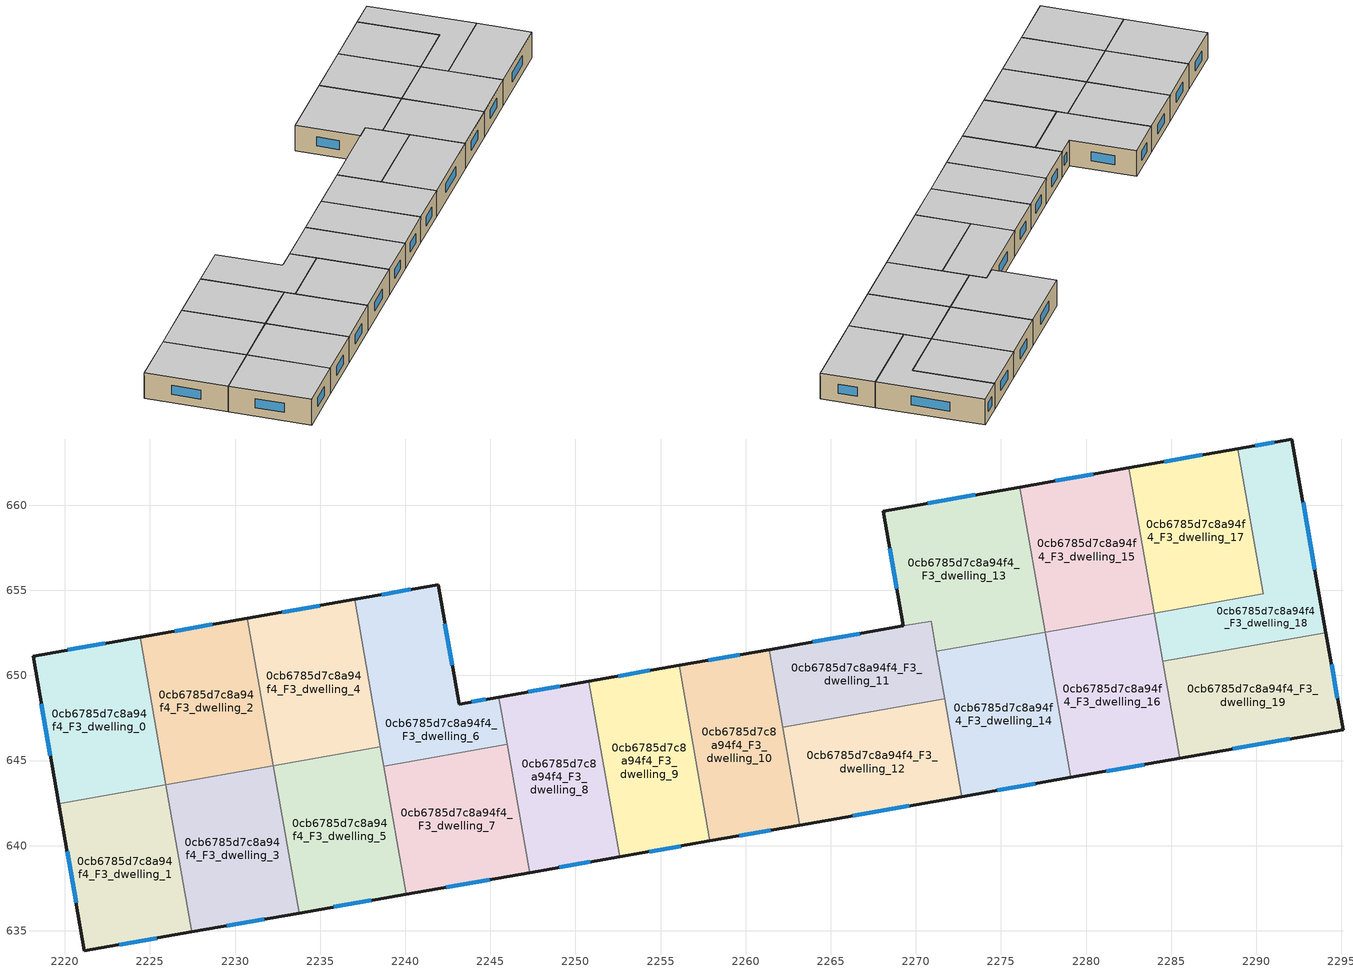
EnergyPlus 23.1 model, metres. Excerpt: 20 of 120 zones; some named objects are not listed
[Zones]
0cb6785d7c8a94f4_F3_dwelling_0
 floor to 0cb6785d7c8a94f4_F2_dwelling_0 (EU_floor_Construction): 2224.42,652.25 2225.94,643.58 2219.64,642.48 2218.13,651.14 z9
 wall outside (EU_wall_Construction): 2224.42,652.25 2218.13,651.14 2219.64,642.48 z9:12
 wall to 0cb6785d7c8a94f4_F3_dwelling_1 (EU_wall_Construction): 2219.64,642.48 2225.94,643.58 z9:12
 wall to 0cb6785d7c8a94f4_F3_dwelling_2 (EU_wall_Construction): 2225.94,643.59 2224.42,652.25 z9:12
 wall to 0cb6785d7c8a94f4_F3_dwelling_3 (EU_wall_Construction): 2225.94,643.58 2225.94,643.59 z9:12
 window (EU_Window_Construction): 2218.62,648.32 2219.15,645.29 / 2222.38,651.89 2220.18,651.5 z9.98:11.02
 ceiling to 0cb6785d7c8a94f4_F4_dwelling_0 (EU_floor_Construction): 2225.94,643.58 2224.42,652.25 2218.13,651.14 2219.64,642.48 z12
0cb6785d7c8a94f4_F3_dwelling_1
 floor to 0cb6785d7c8a94f4_F2_dwelling_1 (EU_floor_Construction): 2225.94,643.58 2227.46,634.93 2221.15,633.82 2219.64,642.48 z9
 wall outside (EU_wall_Construction): 2219.64,642.48 2221.15,633.82 2227.46,634.93 z9:12
 wall to 0cb6785d7c8a94f4_F3_dwelling_3 (EU_wall_Construction): 2227.46,634.93 2225.94,643.58 z9:12
 window (EU_Window_Construction): 2220.13,639.66 2220.66,636.64 / 2223.2,634.18 2225.41,634.57 z9.98:11.02
 ceiling to 0cb6785d7c8a94f4_F4_dwelling_1 (EU_floor_Construction): 2227.46,634.93 2225.94,643.58 2219.64,642.48 2221.15,633.82 z12
0cb6785d7c8a94f4_F3_dwelling_10
 floor to 0cb6785d7c8a94f4_F2_dwelling_10 (EU_floor_Construction): 2261.38,651.53 2263.19,641.21 2257.9,640.28 2256.09,650.59 z9
 wall outside (EU_wall_Construction): 2261.38,651.53 2256.09,650.59 / 2257.9,640.28 2263.19,641.21 z9:12
 wall to 0cb6785d7c8a94f4_F3_dwelling_9 (EU_wall_Construction): 2256.09,650.59 2257.9,640.28 z9:12
 wall to 0cb6785d7c8a94f4_F3_dwelling_12 (EU_wall_Construction): 2263.19,641.21 2262.18,646.94 z9:12
 wall to 0cb6785d7c8a94f4_F3_dwelling_11 (EU_wall_Construction): 2262.18,646.95 2261.38,651.53 z9:12
 window (EU_Window_Construction): 2259.66,651.22 2257.81,650.9 / 2259.62,640.59 2261.47,640.91 z9.98:11.02
 ceiling to 0cb6785d7c8a94f4_F4_dwelling_10 (EU_floor_Construction): 2263.19,641.21 2261.38,651.53 2256.09,650.59 2257.9,640.28 z12
0cb6785d7c8a94f4_F3_dwelling_11
 floor to 0cb6785d7c8a94f4_F2_dwelling_11 (EU_floor_Construction): 2270.9,653.2 2271.7,648.62 2262.18,646.95 2261.38,651.53 z9
 wall outside (EU_wall_Construction): 2269.27,652.91 2261.38,651.53 z9:12
 wall to 0cb6785d7c8a94f4_F3_dwelling_13 (EU_wall_Construction): 2270.9,653.2 2269.27,652.91 / 2271.21,651.42 2270.9,653.19 z9:12
 wall to 0cb6785d7c8a94f4_F3_dwelling_12 (EU_wall_Construction): 2262.18,646.95 2271.7,648.62 z9:12
 wall to 0cb6785d7c8a94f4_F3_dwelling_14 (EU_wall_Construction): 2271.7,648.62 2271.21,651.42 z9:12
 window (EU_Window_Construction): 2266.7,652.46 2263.94,651.98 z9.98:11.02
 ceiling to 0cb6785d7c8a94f4_F4_dwelling_11 (EU_floor_Construction): 2271.7,648.62 2270.9,653.2 2261.38,651.53 2262.18,646.95 z12
0cb6785d7c8a94f4_F3_dwelling_12
 floor to 0cb6785d7c8a94f4_F2_dwelling_12 (EU_floor_Construction): 2271.7,648.62 2272.71,642.89 2263.19,641.21 2262.18,646.95 z9
 wall outside (EU_wall_Construction): 2263.19,641.21 2272.71,642.89 z9:12
 wall to 0cb6785d7c8a94f4_F3_dwelling_14 (EU_wall_Construction): 2272.71,642.89 2271.7,648.62 z9:12
 window (EU_Window_Construction): 2266.29,641.76 2269.61,642.34 z9.98:11.02
 ceiling to 0cb6785d7c8a94f4_F4_dwelling_12 (EU_floor_Construction): 2272.71,642.89 2271.7,648.62 2262.18,646.95 2263.19,641.21 z12
0cb6785d7c8a94f4_F3_dwelling_13
 floor to 0cb6785d7c8a94f4_F2_dwelling_13 (EU_floor_Construction): 2276.11,661.07 2277.61,652.54 2271.21,651.42 2270.9,653.2 2269.27,652.91 2268.09,659.66 z9
 wall outside (EU_wall_Construction): 2276.11,661.07 2268.09,659.66 2269.27,652.91 z9:12
 wall to 0cb6785d7c8a94f4_F3_dwelling_15 (EU_wall_Construction): 2277.61,652.54 2276.11,661.07 z9:12
 wall to 0cb6785d7c8a94f4_F3_dwelling_14 (EU_wall_Construction): 2271.21,651.42 2277.61,652.54 z9:12
 window (EU_Window_Construction): 2268.47,657.47 2268.89,655.11 / 2273.5,660.61 2270.7,660.12 z9.98:11.02
 ceiling to 0cb6785d7c8a94f4_F4_dwelling_13 (EU_floor_Construction): 2277.61,652.54 2276.11,661.07 2268.09,659.66 2269.27,652.91 2270.9,653.2 2271.21,651.42 z12
0cb6785d7c8a94f4_F3_dwelling_14
 floor to 0cb6785d7c8a94f4_F2_dwelling_14 (EU_floor_Construction): 2277.61,652.54 2279.11,644.01 2272.71,642.89 2271.21,651.42 z9
 wall outside (EU_wall_Construction): 2272.71,642.89 2279.11,644.01 z9:12
 wall to 0cb6785d7c8a94f4_F3_dwelling_16 (EU_wall_Construction): 2279.11,644.01 2277.61,652.54 z9:12
 window (EU_Window_Construction): 2274.79,643.25 2277.03,643.65 z9.98:11.02
 ceiling to 0cb6785d7c8a94f4_F4_dwelling_14 (EU_floor_Construction): 2279.11,644.01 2277.61,652.54 2271.21,651.42 2272.71,642.89 z12
0cb6785d7c8a94f4_F3_dwelling_15
 floor to 0cb6785d7c8a94f4_F2_dwelling_15 (EU_floor_Construction): 2282.51,662.2 2284.01,653.67 2277.61,652.54 2276.11,661.07 z9
 wall outside (EU_wall_Construction): 2282.51,662.2 2276.11,661.07 z9:12
 wall to 0cb6785d7c8a94f4_F3_dwelling_17 (EU_wall_Construction): 2284.01,653.67 2282.51,662.2 z9:12
 wall to 0cb6785d7c8a94f4_F3_dwelling_16 (EU_wall_Construction): 2277.61,652.54 2284.01,653.67 z9:12
 window (EU_Window_Construction): 2280.42,661.83 2278.19,661.44 z9.98:11.02
 ceiling to 0cb6785d7c8a94f4_F4_dwelling_15 (EU_floor_Construction): 2284.01,653.67 2282.51,662.2 2276.11,661.07 2277.61,652.54 z12
0cb6785d7c8a94f4_F3_dwelling_16
 floor to 0cb6785d7c8a94f4_F2_dwelling_16 (EU_floor_Construction): 2284.01,653.67 2285.5,645.13 2279.11,644.01 2277.61,652.54 z9
 wall outside (EU_wall_Construction): 2279.11,644.01 2285.5,645.13 z9:12
 wall to 0cb6785d7c8a94f4_F3_dwelling_19 (EU_wall_Construction): 2285.5,645.13 2284.5,650.82 z9:12
 wall to 0cb6785d7c8a94f4_F3_dwelling_18 (EU_wall_Construction): 2284.5,650.82 2284.01,653.67 z9:12
 window (EU_Window_Construction): 2281.19,644.38 2283.42,644.77 z9.98:11.02
 ceiling to 0cb6785d7c8a94f4_F4_dwelling_16 (EU_floor_Construction): 2285.5,645.13 2284.01,653.67 2277.61,652.54 2279.11,644.01 z12
0cb6785d7c8a94f4_F3_dwelling_17
 floor to 0cb6785d7c8a94f4_F2_dwelling_17 (EU_floor_Construction): 2288.9,663.32 2290.4,654.79 2284.01,653.67 2282.51,662.2 z9
 wall outside (EU_wall_Construction): 2288.9,663.32 2282.51,662.2 z9:12
 wall to 0cb6785d7c8a94f4_F3_dwelling_18 (EU_wall_Construction): 2284.01,653.67 2290.4,654.79 2288.9,663.32 z9:12
 window (EU_Window_Construction): 2286.82,662.95 2284.59,662.56 z9.98:11.02
 ceiling to 0cb6785d7c8a94f4_F4_dwelling_17 (EU_floor_Construction): 2290.4,654.79 2288.9,663.32 2282.51,662.2 2284.01,653.67 z12
0cb6785d7c8a94f4_F3_dwelling_18
 floor to 0cb6785d7c8a94f4_F2_dwelling_18 (EU_floor_Construction): 2292.1,663.88 2294.1,652.51 2284.5,650.82 2284.01,653.67 2290.4,654.79 2288.9,663.32 z9
 wall outside (EU_wall_Construction): 2294.1,652.51 2292.1,663.88 2288.9,663.32 z9:12
 wall to 0cb6785d7c8a94f4_F3_dwelling_19 (EU_wall_Construction): 2284.5,650.82 2294.1,652.51 z9:12
 window (EU_Window_Construction): 2291.06,663.7 2289.94,663.5 / 2293.45,656.21 2292.75,660.18 z9.98:11.02
 ceiling to 0cb6785d7c8a94f4_F4_dwelling_18 (EU_floor_Construction): 2294.1,652.51 2292.1,663.88 2288.9,663.32 2290.4,654.79 2284.01,653.67 2284.5,650.82 z12
0cb6785d7c8a94f4_F3_dwelling_19
 floor to 0cb6785d7c8a94f4_F2_dwelling_19 (EU_floor_Construction): 2294.1,652.51 2295.1,646.82 2285.5,645.13 2284.5,650.82 z9
 wall outside (EU_wall_Construction): 2285.5,645.13 2295.1,646.82 2294.1,652.51 z9:12
 window (EU_Window_Construction): 2294.77,648.67 2294.43,650.66 / 2288.62,645.68 2291.98,646.27 z9.98:11.02
 ceiling to 0cb6785d7c8a94f4_F4_dwelling_19 (EU_floor_Construction): 2295.1,646.82 2294.1,652.51 2284.5,650.82 2285.5,645.13 z12
0cb6785d7c8a94f4_F3_dwelling_2
 floor to 0cb6785d7c8a94f4_F2_dwelling_2 (EU_floor_Construction): 2230.72,653.36 2232.24,644.7 2225.94,643.59 2224.42,652.25 z9
 wall outside (EU_wall_Construction): 2230.72,653.36 2224.42,652.25 z9:12
 wall to 0cb6785d7c8a94f4_F3_dwelling_3 (EU_wall_Construction): 2225.94,643.59 2232.24,644.7 z9:12
 wall to 0cb6785d7c8a94f4_F3_dwelling_4 (EU_wall_Construction): 2232.24,644.7 2230.72,653.36 z9:12
 window (EU_Window_Construction): 2228.67,653 2226.47,652.61 z9.98:11.02
 ceiling to 0cb6785d7c8a94f4_F4_dwelling_2 (EU_floor_Construction): 2232.24,644.7 2230.72,653.36 2224.42,652.25 2225.94,643.59 z12
0cb6785d7c8a94f4_F3_dwelling_3
 floor to 0cb6785d7c8a94f4_F2_dwelling_3 (EU_floor_Construction): 2232.24,644.7 2233.77,636.04 2227.46,634.93 2225.94,643.59 z9
 wall outside (EU_wall_Construction): 2227.46,634.93 2233.77,636.04 z9:12
 wall to 0cb6785d7c8a94f4_F3_dwelling_5 (EU_wall_Construction): 2233.77,636.04 2232.24,644.7 z9:12
 window (EU_Window_Construction): 2229.51,635.29 2231.72,635.68 z9.98:11.02
 ceiling to 0cb6785d7c8a94f4_F4_dwelling_3 (EU_floor_Construction): 2233.77,636.04 2232.24,644.7 2225.94,643.59 2227.46,634.93 z12
0cb6785d7c8a94f4_F3_dwelling_4
 floor to 0cb6785d7c8a94f4_F2_dwelling_4 (EU_floor_Construction): 2237.02,654.47 2238.55,645.81 2232.24,644.7 2230.72,653.36 z9
 wall outside (EU_wall_Construction): 2237.02,654.47 2230.72,653.36 z9:12
 wall to 0cb6785d7c8a94f4_F3_dwelling_5 (EU_wall_Construction): 2232.24,644.7 2238.55,645.81 z9:12
 wall to 0cb6785d7c8a94f4_F3_dwelling_6 (EU_wall_Construction): 2238.55,645.81 2237.02,654.47 z9:12
 window (EU_Window_Construction): 2234.97,654.11 2232.77,653.72 z9.98:11.02
 ceiling to 0cb6785d7c8a94f4_F4_dwelling_4 (EU_floor_Construction): 2238.55,645.81 2237.02,654.47 2230.72,653.36 2232.24,644.7 z12
0cb6785d7c8a94f4_F3_dwelling_5
 floor to 0cb6785d7c8a94f4_F2_dwelling_5 (EU_floor_Construction): 2238.55,645.81 2240.07,637.15 2233.77,636.04 2232.24,644.7 z9
 wall outside (EU_wall_Construction): 2233.77,636.04 2240.07,637.15 z9:12
 wall to 0cb6785d7c8a94f4_F3_dwelling_7 (EU_wall_Construction): 2240.07,637.15 2238.74,644.68 z9:12
 wall to 0cb6785d7c8a94f4_F3_dwelling_6 (EU_wall_Construction): 2238.74,644.68 2238.55,645.81 z9:12
 window (EU_Window_Construction): 2235.82,636.4 2238.02,636.79 z9.98:11.02
 ceiling to 0cb6785d7c8a94f4_F4_dwelling_5 (EU_floor_Construction): 2240.07,637.15 2238.55,645.81 2232.24,644.7 2233.77,636.04 z12
0cb6785d7c8a94f4_F3_dwelling_6
 floor to 0cb6785d7c8a94f4_F2_dwelling_6 (EU_floor_Construction): 2241.93,655.33 2243.16,648.32 2245.5,648.74 2245.99,645.95 2238.74,644.68 2237.02,654.47 z9
 wall outside (EU_wall_Construction): 2245.5,648.74 2243.16,648.32 2241.93,655.33 2237.02,654.47 z9:12
 wall to 0cb6785d7c8a94f4_F3_dwelling_7 (EU_wall_Construction): 2238.74,644.68 2245.99,645.95 z9:12
 wall to 0cb6785d7c8a94f4_F3_dwelling_8 (EU_wall_Construction): 2245.99,645.95 2245.5,648.74 z9:12
 window (EU_Window_Construction): 2242.76,650.6 2242.33,653.05 / 2244.74,648.6 2243.92,648.46 / 2240.34,655.05 2238.62,654.75 z9.98:11.02
 ceiling to 0cb6785d7c8a94f4_F4_dwelling_6 (EU_floor_Construction): 2245.99,645.95 2245.5,648.74 2243.16,648.32 2241.93,655.33 2237.02,654.47 2238.74,644.68 z12
0cb6785d7c8a94f4_F3_dwelling_7
 floor to 0cb6785d7c8a94f4_F2_dwelling_7 (EU_floor_Construction): 2245.99,645.95 2247.32,638.42 2240.07,637.15 2238.74,644.68 z9
 wall outside (EU_wall_Construction): 2240.07,637.15 2247.32,638.42 z9:12
 wall to 0cb6785d7c8a94f4_F3_dwelling_8 (EU_wall_Construction): 2247.32,638.42 2245.99,645.95 z9:12
 window (EU_Window_Construction): 2242.43,637.56 2244.96,638.01 z9.98:11.02
 ceiling to 0cb6785d7c8a94f4_F4_dwelling_7 (EU_floor_Construction): 2247.32,638.42 2245.99,645.95 2238.74,644.68 2240.07,637.15 z12
0cb6785d7c8a94f4_F3_dwelling_8
 floor to 0cb6785d7c8a94f4_F2_dwelling_8 (EU_floor_Construction): 2250.8,649.67 2252.61,639.35 2247.32,638.42 2245.5,648.74 z9
 wall outside (EU_wall_Construction): 2250.8,649.67 2245.5,648.74 / 2247.32,638.42 2252.61,639.35 z9:12
 wall to 0cb6785d7c8a94f4_F3_dwelling_9 (EU_wall_Construction): 2252.61,639.35 2250.8,649.67 z9:12
 window (EU_Window_Construction): 2249.07,649.36 2247.22,649.04 / 2249.04,638.73 2250.89,639.05 z9.98:11.02
 ceiling to 0cb6785d7c8a94f4_F4_dwelling_8 (EU_floor_Construction): 2252.61,639.35 2250.8,649.67 2245.5,648.74 2247.32,638.42 z12
0cb6785d7c8a94f4_F3_dwelling_9
 floor to 0cb6785d7c8a94f4_F2_dwelling_9 (EU_floor_Construction): 2256.09,650.59 2257.9,640.28 2252.61,639.35 2250.8,649.67 z9
 wall outside (EU_wall_Construction): 2256.09,650.59 2250.8,649.67 / 2252.61,639.35 2257.9,640.28 z9:12
 window (EU_Window_Construction): 2254.37,650.29 2252.52,649.97 / 2254.33,639.66 2256.18,639.98 z9.98:11.02
 ceiling to 0cb6785d7c8a94f4_F4_dwelling_9 (EU_floor_Construction): 2257.9,640.28 2256.09,650.59 2250.8,649.67 2252.61,639.35 z12
[Building]
EU S2 Campaign: North Axis=0; Terrain=City; Solar Distribution=FullExterior
[Site:Location]
Bologna: Latitude=44.5; Longitude=11.25; Time Zone=1; Elevation=37
[SizingPeriod:WeatherFileDays]
AnnualSizingPeriod: Begin Month=1; Begin Day of Month=1; End Month=12; End Day of Month=31; Day of Week for Start Day=Monday; Use Weather File Daylight Saving Period=No; Use Weather File Rain and Snow Indicators=No
[MATERIAL]
EU_InternalMass_Material: Roughness=MediumRough; Thickness=0.1; Conductivity=1; Density=1800; Specific Heat=900; Thermal Absorptance=0.9; Solar Absorptance=0.7; Visible Absorptance=0.7
[MATERIAL:NOMASS] Roughness=MediumRough; Thermal Absorptance=0.9; Solar Absorptance=0.7; Visible Absorptance=0.7
Name | Thermal Resistance
EU_wall_NoMass | 0.905828
EU_floor_NoMass | 0.67114
[WINDOWMATERIAL:SIMPLEGLAZINGSYSTEM]
EU_Window_SimpleGlazing: UFactor=4.52486; Solar Heat Gain Coefficient=0.85; Visible Transmittance=0.85
[CONSTRUCTION]
EU_wall_Construction: EU_wall_NoMass
EU_floor_Construction: EU_floor_NoMass
EU_Window_Construction: EU_Window_SimpleGlazing
EU_InternalMass_Construction: EU_InternalMass_Material
[ZONE] Type=1; Multiplier=1; Ceiling Height=autocalculate; Floor Area=autocalculate; Part of Total Floor Area=Yes
Name | Volume
0cb6785d7c8a94f4_F3_dwelling_0; 0cb6785d7c8a94f4_F3_dwelling_17 | 168.755
0cb6785d7c8a94f4_F3_dwelling_1 | 168.751
0cb6785d7c8a94f4_F3_dwelling_10 | 168.738
0cb6785d7c8a94f4_F3_dwelling_11 | 134.859
0cb6785d7c8a94f4_F3_dwelling_12 | 168.763
0cb6785d7c8a94f4_F3_dwelling_13 | 202.646
0cb6785d7c8a94f4_F3_dwelling_14 | 168.728
0cb6785d7c8a94f4_F3_dwelling_15; 0cb6785d7c8a94f4_F3_dwelling_16; 0cb6785d7c8a94f4_F3_dwelling_8 | 168.754
0cb6785d7c8a94f4_F3_dwelling_18 | 168.752
0cb6785d7c8a94f4_F3_dwelling_19; 0cb6785d7c8a94f4_F3_dwelling_4 | 168.779
0cb6785d7c8a94f4_F3_dwelling_2 | 168.748
0cb6785d7c8a94f4_F3_dwelling_3; 0cb6785d7c8a94f4_F3_dwelling_7 | 168.746
0cb6785d7c8a94f4_F3_dwelling_5 | 168.785
0cb6785d7c8a94f4_F3_dwelling_6 | 168.75
0cb6785d7c8a94f4_F3_dwelling_9 | 168.769
[INTERNALMASS] Construction=EU_InternalMass_Construction
Name | Zone or ZoneList | Surface Area
0cb6785d7c8a94f4_F3_dwelling_0_EU_InternalMass | 0cb6785d7c8a94f4_F3_dwelling_0 | 56.2528
0cb6785d7c8a94f4_F3_dwelling_1_EU_InternalMass | 0cb6785d7c8a94f4_F3_dwelling_1 | 56.2507
0cb6785d7c8a94f4_F3_dwelling_2_EU_InternalMass | 0cb6785d7c8a94f4_F3_dwelling_2 | 56.249
0cb6785d7c8a94f4_F3_dwelling_3_EU_InternalMass | 0cb6785d7c8a94f4_F3_dwelling_3 | 56.2477
0cb6785d7c8a94f4_F3_dwelling_4_EU_InternalMass | 0cb6785d7c8a94f4_F3_dwelling_4 | 56.2577
0cb6785d7c8a94f4_F3_dwelling_5_EU_InternalMass | 0cb6785d7c8a94f4_F3_dwelling_5 | 56.2617
0cb6785d7c8a94f4_F3_dwelling_6_EU_InternalMass | 0cb6785d7c8a94f4_F3_dwelling_6 | 56.2505
0cb6785d7c8a94f4_F3_dwelling_7_EU_InternalMass | 0cb6785d7c8a94f4_F3_dwelling_7 | 56.2473
0cb6785d7c8a94f4_F3_dwelling_8_EU_InternalMass | 0cb6785d7c8a94f4_F3_dwelling_8 | 56.2516
0cb6785d7c8a94f4_F3_dwelling_9_EU_InternalMass | 0cb6785d7c8a94f4_F3_dwelling_9 | 56.2563
0cb6785d7c8a94f4_F3_dwelling_10_EU_InternalMass | 0cb6785d7c8a94f4_F3_dwelling_10 | 56.246
0cb6785d7c8a94f4_F3_dwelling_11_EU_InternalMass | 0cb6785d7c8a94f4_F3_dwelling_11 | 44.9536
0cb6785d7c8a94f4_F3_dwelling_12_EU_InternalMass | 0cb6785d7c8a94f4_F3_dwelling_12 | 56.257
0cb6785d7c8a94f4_F3_dwelling_13_EU_InternalMass | 0cb6785d7c8a94f4_F3_dwelling_13 | 67.5495
0cb6785d7c8a94f4_F3_dwelling_14_EU_InternalMass | 0cb6785d7c8a94f4_F3_dwelling_14 | 56.2428
0cb6785d7c8a94f4_F3_dwelling_15_EU_InternalMass | 0cb6785d7c8a94f4_F3_dwelling_15 | 56.2499
0cb6785d7c8a94f4_F3_dwelling_16_EU_InternalMass | 0cb6785d7c8a94f4_F3_dwelling_16 | 56.2516
0cb6785d7c8a94f4_F3_dwelling_17_EU_InternalMass | 0cb6785d7c8a94f4_F3_dwelling_17 | 56.2513
0cb6785d7c8a94f4_F3_dwelling_18_EU_InternalMass | 0cb6785d7c8a94f4_F3_dwelling_18 | 56.251
0cb6785d7c8a94f4_F3_dwelling_19_EU_InternalMass | 0cb6785d7c8a94f4_F3_dwelling_19 | 56.2589
[OTHEREQUIPMENT] Fuel Type=Electricity; Design Level Calculation Method=Watts/Area; Power per Zone Floor Area=1; Fraction Latent=0; Fraction Radiant=0; Fraction Lost=0; Carbon Dioxide Generation Rate=0; EndUse Subcategory=EU_Step8_InternalGains
Name | Zone or ZoneList or Space or SpaceList | Schedule
EU_Step8_InternalGain_0cb6785d7c8a94f4_F3_dwelling_0_f000 | 0cb6785d7c8a94f4_F3_dwelling_0 | EU_Step8_GainSchedule_0cb6785d7c8a94f4_F3_dwelling_0_f000
EU_Step8_InternalGain_0cb6785d7c8a94f4_F3_dwelling_1_f000 | 0cb6785d7c8a94f4_F3_dwelling_1 | EU_Step8_GainSchedule_0cb6785d7c8a94f4_F3_dwelling_1_f000
EU_Step8_InternalGain_0cb6785d7c8a94f4_F3_dwelling_2_f000 | 0cb6785d7c8a94f4_F3_dwelling_2 | EU_Step8_GainSchedule_0cb6785d7c8a94f4_F3_dwelling_2_f000
EU_Step8_InternalGain_0cb6785d7c8a94f4_F3_dwelling_3_f000 | 0cb6785d7c8a94f4_F3_dwelling_3 | EU_Step8_GainSchedule_0cb6785d7c8a94f4_F3_dwelling_3_f000
EU_Step8_InternalGain_0cb6785d7c8a94f4_F3_dwelling_4_f000 | 0cb6785d7c8a94f4_F3_dwelling_4 | EU_Step8_GainSchedule_0cb6785d7c8a94f4_F3_dwelling_4_f000
EU_Step8_InternalGain_0cb6785d7c8a94f4_F3_dwelling_5_f000 | 0cb6785d7c8a94f4_F3_dwelling_5 | EU_Step8_GainSchedule_0cb6785d7c8a94f4_F3_dwelling_5_f000
EU_Step8_InternalGain_0cb6785d7c8a94f4_F3_dwelling_6_f000 | 0cb6785d7c8a94f4_F3_dwelling_6 | EU_Step8_GainSchedule_0cb6785d7c8a94f4_F3_dwelling_6_f000
EU_Step8_InternalGain_0cb6785d7c8a94f4_F3_dwelling_7_f000 | 0cb6785d7c8a94f4_F3_dwelling_7 | EU_Step8_GainSchedule_0cb6785d7c8a94f4_F3_dwelling_7_f000
EU_Step8_InternalGain_0cb6785d7c8a94f4_F3_dwelling_8_f000 | 0cb6785d7c8a94f4_F3_dwelling_8 | EU_Step8_GainSchedule_0cb6785d7c8a94f4_F3_dwelling_8_f000
EU_Step8_InternalGain_0cb6785d7c8a94f4_F3_dwelling_9_f000 | 0cb6785d7c8a94f4_F3_dwelling_9 | EU_Step8_GainSchedule_0cb6785d7c8a94f4_F3_dwelling_9_f000
EU_Step8_InternalGain_0cb6785d7c8a94f4_F3_dwelling_10_f000 | 0cb6785d7c8a94f4_F3_dwelling_10 | EU_Step8_GainSchedule_0cb6785d7c8a94f4_F3_dwelling_10_f000
EU_Step8_InternalGain_0cb6785d7c8a94f4_F3_dwelling_11_f000 | 0cb6785d7c8a94f4_F3_dwelling_11 | EU_Step8_GainSchedule_0cb6785d7c8a94f4_F3_dwelling_11_f000
EU_Step8_InternalGain_0cb6785d7c8a94f4_F3_dwelling_12_f000 | 0cb6785d7c8a94f4_F3_dwelling_12 | EU_Step8_GainSchedule_0cb6785d7c8a94f4_F3_dwelling_12_f000
EU_Step8_InternalGain_0cb6785d7c8a94f4_F3_dwelling_13_f000 | 0cb6785d7c8a94f4_F3_dwelling_13 | EU_Step8_GainSchedule_0cb6785d7c8a94f4_F3_dwelling_13_f000
EU_Step8_InternalGain_0cb6785d7c8a94f4_F3_dwelling_14_f000 | 0cb6785d7c8a94f4_F3_dwelling_14 | EU_Step8_GainSchedule_0cb6785d7c8a94f4_F3_dwelling_14_f000
EU_Step8_InternalGain_0cb6785d7c8a94f4_F3_dwelling_15_f000 | 0cb6785d7c8a94f4_F3_dwelling_15 | EU_Step8_GainSchedule_0cb6785d7c8a94f4_F3_dwelling_15_f000
EU_Step8_InternalGain_0cb6785d7c8a94f4_F3_dwelling_16_f000 | 0cb6785d7c8a94f4_F3_dwelling_16 | EU_Step8_GainSchedule_0cb6785d7c8a94f4_F3_dwelling_16_f000
EU_Step8_InternalGain_0cb6785d7c8a94f4_F3_dwelling_17_f000 | 0cb6785d7c8a94f4_F3_dwelling_17 | EU_Step8_GainSchedule_0cb6785d7c8a94f4_F3_dwelling_17_f000
EU_Step8_InternalGain_0cb6785d7c8a94f4_F3_dwelling_18_f000 | 0cb6785d7c8a94f4_F3_dwelling_18 | EU_Step8_GainSchedule_0cb6785d7c8a94f4_F3_dwelling_18_f000
EU_Step8_InternalGain_0cb6785d7c8a94f4_F3_dwelling_19_f000 | 0cb6785d7c8a94f4_F3_dwelling_19 | EU_Step8_GainSchedule_0cb6785d7c8a94f4_F3_dwelling_19_f000
[ZONEVENTILATION:DESIGNFLOWRATE] Schedule=EU_AlwaysOn; Design Flow Rate Calculation Method=AirChanges/Hour; Air Changes per Hour=0.73129; Ventilation Type=Natural; Fan Pressure Rise=0; Fan Total Efficiency=1; Constant Term Coefficient=1; Temperature Term Coefficient=0; Velocity Term Coefficient=0; Velocity Squared Term Coefficient=0; Minimum Indoor Temperature=-100; Maximum Indoor Temperature=100; Delta Temperature=-100; Minimum Outdoor Temperature=-100; Maximum Outdoor Temperature=100; Maximum Wind Speed=40
Name | Zone or ZoneList or Space or SpaceList
EU_ConstantAir_0cb6785d7c8a94f4_F3_dwelling_0 | 0cb6785d7c8a94f4_F3_dwelling_0
EU_ConstantAir_0cb6785d7c8a94f4_F3_dwelling_1 | 0cb6785d7c8a94f4_F3_dwelling_1
EU_ConstantAir_0cb6785d7c8a94f4_F3_dwelling_2 | 0cb6785d7c8a94f4_F3_dwelling_2
EU_ConstantAir_0cb6785d7c8a94f4_F3_dwelling_3 | 0cb6785d7c8a94f4_F3_dwelling_3
EU_ConstantAir_0cb6785d7c8a94f4_F3_dwelling_4 | 0cb6785d7c8a94f4_F3_dwelling_4
EU_ConstantAir_0cb6785d7c8a94f4_F3_dwelling_5 | 0cb6785d7c8a94f4_F3_dwelling_5
EU_ConstantAir_0cb6785d7c8a94f4_F3_dwelling_6 | 0cb6785d7c8a94f4_F3_dwelling_6
EU_ConstantAir_0cb6785d7c8a94f4_F3_dwelling_7 | 0cb6785d7c8a94f4_F3_dwelling_7
EU_ConstantAir_0cb6785d7c8a94f4_F3_dwelling_8 | 0cb6785d7c8a94f4_F3_dwelling_8
EU_ConstantAir_0cb6785d7c8a94f4_F3_dwelling_9 | 0cb6785d7c8a94f4_F3_dwelling_9
EU_ConstantAir_0cb6785d7c8a94f4_F3_dwelling_10 | 0cb6785d7c8a94f4_F3_dwelling_10
EU_ConstantAir_0cb6785d7c8a94f4_F3_dwelling_11 | 0cb6785d7c8a94f4_F3_dwelling_11
EU_ConstantAir_0cb6785d7c8a94f4_F3_dwelling_12 | 0cb6785d7c8a94f4_F3_dwelling_12
EU_ConstantAir_0cb6785d7c8a94f4_F3_dwelling_13 | 0cb6785d7c8a94f4_F3_dwelling_13
EU_ConstantAir_0cb6785d7c8a94f4_F3_dwelling_14 | 0cb6785d7c8a94f4_F3_dwelling_14
EU_ConstantAir_0cb6785d7c8a94f4_F3_dwelling_15 | 0cb6785d7c8a94f4_F3_dwelling_15
EU_ConstantAir_0cb6785d7c8a94f4_F3_dwelling_16 | 0cb6785d7c8a94f4_F3_dwelling_16
EU_ConstantAir_0cb6785d7c8a94f4_F3_dwelling_17 | 0cb6785d7c8a94f4_F3_dwelling_17
EU_ConstantAir_0cb6785d7c8a94f4_F3_dwelling_18 | 0cb6785d7c8a94f4_F3_dwelling_18
EU_ConstantAir_0cb6785d7c8a94f4_F3_dwelling_19 | 0cb6785d7c8a94f4_F3_dwelling_19
[HVACTEMPLATE:ZONE:IDEALLOADSAIRSYSTEM] System Availability Schedule=EU_AlwaysOn; Maximum Heating Supply Air Temperature=50; Minimum Cooling Supply Air Temperature=13; Maximum Heating Supply Air Humidity Ratio=0.0156; Minimum Cooling Supply Air Humidity Ratio=0.0077; Heating Limit=NoLimit; Cooling Limit=NoLimit; Heating Availability Schedule=EU_AlwaysOn; Cooling Availability Schedule=EU_CoolingOff; Dehumidification Control Type=ConstantSensibleHeatRatio; Cooling Sensible Heat Ratio=0.7; Dehumidification Setpoint=60; Humidification Control Type=None; Humidification Setpoint=30; Outdoor Air Method=None; Outdoor Air Flow Rate per Person=0.00944; Outdoor Air Flow Rate per Zone Floor Area=0; Outdoor Air Flow Rate per Zone=0; Demand Controlled Ventilation Type=None; Outdoor Air Economizer Type=NoEconomizer; Heat Recovery Type=None; Sensible Heat Recovery Effectiveness=0.7; Latent Heat Recovery Effectiveness=0.65
Name | Template Thermostat
0cb6785d7c8a94f4_F3_dwelling_0 | EU_HeatOnly_0cb6785d7c8a94f4_F3_dwelling_0
0cb6785d7c8a94f4_F3_dwelling_1 | EU_HeatOnly_0cb6785d7c8a94f4_F3_dwelling_1
0cb6785d7c8a94f4_F3_dwelling_2 | EU_HeatOnly_0cb6785d7c8a94f4_F3_dwelling_2
0cb6785d7c8a94f4_F3_dwelling_3 | EU_HeatOnly_0cb6785d7c8a94f4_F3_dwelling_3
0cb6785d7c8a94f4_F3_dwelling_4 | EU_HeatOnly_0cb6785d7c8a94f4_F3_dwelling_4
0cb6785d7c8a94f4_F3_dwelling_5 | EU_HeatOnly_0cb6785d7c8a94f4_F3_dwelling_5
0cb6785d7c8a94f4_F3_dwelling_6 | EU_HeatOnly_0cb6785d7c8a94f4_F3_dwelling_6
0cb6785d7c8a94f4_F3_dwelling_7 | EU_HeatOnly_0cb6785d7c8a94f4_F3_dwelling_7
0cb6785d7c8a94f4_F3_dwelling_8 | EU_HeatOnly_0cb6785d7c8a94f4_F3_dwelling_8
0cb6785d7c8a94f4_F3_dwelling_9 | EU_HeatOnly_0cb6785d7c8a94f4_F3_dwelling_9
0cb6785d7c8a94f4_F3_dwelling_10 | EU_HeatOnly_0cb6785d7c8a94f4_F3_dwelling_10
0cb6785d7c8a94f4_F3_dwelling_11 | EU_HeatOnly_0cb6785d7c8a94f4_F3_dwelling_11
0cb6785d7c8a94f4_F3_dwelling_12 | EU_HeatOnly_0cb6785d7c8a94f4_F3_dwelling_12
0cb6785d7c8a94f4_F3_dwelling_13 | EU_HeatOnly_0cb6785d7c8a94f4_F3_dwelling_13
0cb6785d7c8a94f4_F3_dwelling_14 | EU_HeatOnly_0cb6785d7c8a94f4_F3_dwelling_14
0cb6785d7c8a94f4_F3_dwelling_15 | EU_HeatOnly_0cb6785d7c8a94f4_F3_dwelling_15
0cb6785d7c8a94f4_F3_dwelling_16 | EU_HeatOnly_0cb6785d7c8a94f4_F3_dwelling_16
0cb6785d7c8a94f4_F3_dwelling_17 | EU_HeatOnly_0cb6785d7c8a94f4_F3_dwelling_17
0cb6785d7c8a94f4_F3_dwelling_18 | EU_HeatOnly_0cb6785d7c8a94f4_F3_dwelling_18
0cb6785d7c8a94f4_F3_dwelling_19 | EU_HeatOnly_0cb6785d7c8a94f4_F3_dwelling_19
[SIZING:ZONE] Zone Cooling Design Supply Air Temperature Input Method=SupplyAirTemperature; Zone Cooling Design Supply Air Temperature=13; Zone Heating Design Supply Air Temperature Input Method=SupplyAirTemperature; Zone Heating Design Supply Air Temperature=50; Zone Cooling Design Supply Air Humidity Ratio=0.008; Zone Heating Design Supply Air Humidity Ratio=0.008; Cooling Design Air Flow Method=DesignDay; Cooling Design Air Flow Rate=0; Cooling Minimum Air Flow per Zone Floor Area=0.000762; Cooling Minimum Air Flow=0; Cooling Minimum Air Flow Fraction=0.2; Heating Design Air Flow Method=DesignDay; Heating Design Air Flow Rate=0; Heating Maximum Air Flow per Zone Floor Area=0.002032; Heating Maximum Air Flow=0.141576; Heating Maximum Air Flow Fraction=0.3; Account for Dedicated Outdoor Air System=No; Dedicated Outdoor Air System Control Strategy=NeutralSupplyAir; Dedicated Outdoor Air Low Setpoint Temperature for Design=autosize; Dedicated Outdoor Air High Setpoint Temperature for Design=autosize; Zone Load Sizing Method=Sensible Load Only No Latent Load; Zone Latent Cooling Design Supply Air Humidity Ratio Input Method=HumidityRatioDifference; Zone Cooling Design Supply Air Humidity Ratio Difference=0.005; Zone Latent Heating Design Supply Air Humidity Ratio Input Method=HumidityRatioDifference; Zone Humidification Design Supply Air Humidity Ratio Difference=0.005
0cb6785d7c8a94f4_F3_dwelling_0; 0cb6785d7c8a94f4_F3_dwelling_1; 0cb6785d7c8a94f4_F3_dwelling_2; 0cb6785d7c8a94f4_F3_dwelling_3; 0cb6785d7c8a94f4_F3_dwelling_4; 0cb6785d7c8a94f4_F3_dwelling_5; 0cb6785d7c8a94f4_F3_dwelling_6; 0cb6785d7c8a94f4_F3_dwelling_7; 0cb6785d7c8a94f4_F3_dwelling_8; 0cb6785d7c8a94f4_F3_dwelling_9; 0cb6785d7c8a94f4_F3_dwelling_10; 0cb6785d7c8a94f4_F3_dwelling_11; 0cb6785d7c8a94f4_F3_dwelling_12; 0cb6785d7c8a94f4_F3_dwelling_13; 0cb6785d7c8a94f4_F3_dwelling_14; 0cb6785d7c8a94f4_F3_dwelling_15; 0cb6785d7c8a94f4_F3_dwelling_16; 0cb6785d7c8a94f4_F3_dwelling_17; 0cb6785d7c8a94f4_F3_dwelling_18; 0cb6785d7c8a94f4_F3_dwelling_19
[SCHEDULE:CONSTANT]
Name | Hourly Value
EU_AlwaysOn | 1
EU_CoolingOff | 0
[SCHEDULE:FILE] Column Number=1; Rows to Skip at Top=0; Number of Hours of Data=8760; Column Separator=Comma; Interpolate to Timestep=No; Minutes per Item=60; Adjust Schedule for Daylight Savings=Yes
Name | File
EU_Step8_GainSchedule_0cb6785d7c8a94f4_F3_dwelling_0_f000 | ../../schedules/0cb6785d7c8a94f4/0cb6785d7c8a94f4_F3_dwelling_0_f000_gain.csv
EU_Step8_GainSchedule_0cb6785d7c8a94f4_F3_dwelling_1_f000 | ../../schedules/0cb6785d7c8a94f4/0cb6785d7c8a94f4_F3_dwelling_1_f000_gain.csv
EU_Step8_GainSchedule_0cb6785d7c8a94f4_F3_dwelling_2_f000 | ../../schedules/0cb6785d7c8a94f4/0cb6785d7c8a94f4_F3_dwelling_2_f000_gain.csv
EU_Step8_GainSchedule_0cb6785d7c8a94f4_F3_dwelling_3_f000 | ../../schedules/0cb6785d7c8a94f4/0cb6785d7c8a94f4_F3_dwelling_3_f000_gain.csv
EU_Step8_GainSchedule_0cb6785d7c8a94f4_F3_dwelling_4_f000 | ../../schedules/0cb6785d7c8a94f4/0cb6785d7c8a94f4_F3_dwelling_4_f000_gain.csv
EU_Step8_GainSchedule_0cb6785d7c8a94f4_F3_dwelling_5_f000 | ../../schedules/0cb6785d7c8a94f4/0cb6785d7c8a94f4_F3_dwelling_5_f000_gain.csv
EU_Step8_GainSchedule_0cb6785d7c8a94f4_F3_dwelling_6_f000 | ../../schedules/0cb6785d7c8a94f4/0cb6785d7c8a94f4_F3_dwelling_6_f000_gain.csv
EU_Step8_GainSchedule_0cb6785d7c8a94f4_F3_dwelling_7_f000 | ../../schedules/0cb6785d7c8a94f4/0cb6785d7c8a94f4_F3_dwelling_7_f000_gain.csv
EU_Step8_GainSchedule_0cb6785d7c8a94f4_F3_dwelling_8_f000 | ../../schedules/0cb6785d7c8a94f4/0cb6785d7c8a94f4_F3_dwelling_8_f000_gain.csv
EU_Step8_GainSchedule_0cb6785d7c8a94f4_F3_dwelling_9_f000 | ../../schedules/0cb6785d7c8a94f4/0cb6785d7c8a94f4_F3_dwelling_9_f000_gain.csv
EU_Step8_GainSchedule_0cb6785d7c8a94f4_F3_dwelling_10_f000 | ../../schedules/0cb6785d7c8a94f4/0cb6785d7c8a94f4_F3_dwelling_10_f000_gain.csv
EU_Step8_GainSchedule_0cb6785d7c8a94f4_F3_dwelling_11_f000 | ../../schedules/0cb6785d7c8a94f4/0cb6785d7c8a94f4_F3_dwelling_11_f000_gain.csv
EU_Step8_GainSchedule_0cb6785d7c8a94f4_F3_dwelling_12_f000 | ../../schedules/0cb6785d7c8a94f4/0cb6785d7c8a94f4_F3_dwelling_12_f000_gain.csv
EU_Step8_GainSchedule_0cb6785d7c8a94f4_F3_dwelling_13_f000 | ../../schedules/0cb6785d7c8a94f4/0cb6785d7c8a94f4_F3_dwelling_13_f000_gain.csv
EU_Step8_GainSchedule_0cb6785d7c8a94f4_F3_dwelling_14_f000 | ../../schedules/0cb6785d7c8a94f4/0cb6785d7c8a94f4_F3_dwelling_14_f000_gain.csv
EU_Step8_GainSchedule_0cb6785d7c8a94f4_F3_dwelling_15_f000 | ../../schedules/0cb6785d7c8a94f4/0cb6785d7c8a94f4_F3_dwelling_15_f000_gain.csv
EU_Step8_GainSchedule_0cb6785d7c8a94f4_F3_dwelling_16_f000 | ../../schedules/0cb6785d7c8a94f4/0cb6785d7c8a94f4_F3_dwelling_16_f000_gain.csv
EU_Step8_GainSchedule_0cb6785d7c8a94f4_F3_dwelling_17_f000 | ../../schedules/0cb6785d7c8a94f4/0cb6785d7c8a94f4_F3_dwelling_17_f000_gain.csv
EU_Step8_GainSchedule_0cb6785d7c8a94f4_F3_dwelling_18_f000 | ../../schedules/0cb6785d7c8a94f4/0cb6785d7c8a94f4_F3_dwelling_18_f000_gain.csv
EU_Step8_GainSchedule_0cb6785d7c8a94f4_F3_dwelling_19_f000 | ../../schedules/0cb6785d7c8a94f4/0cb6785d7c8a94f4_F3_dwelling_19_f000_gain.csv
